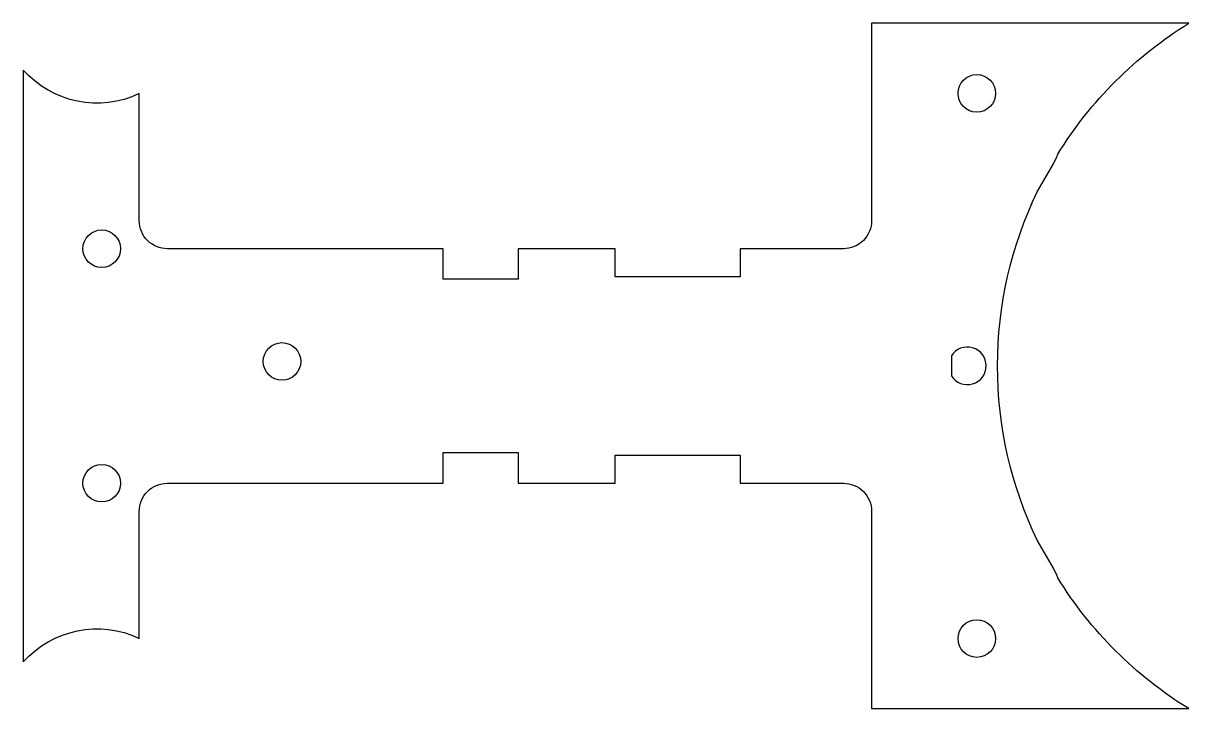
# Model space of a CAD drawing. Header units: millimetres. Extents: x -103 to 21, y 2 to 75.
import ezdxf

# ---------------------------------------------------------------- set-up
doc = ezdxf.new("R2010")
doc.units = ezdxf.units.MM
doc.layers.get('0').update_dxf_attribs({"linetype": 'CONTINUOUS'})

msp = doc.modelspace()

# ---------------------------------------------------------------- linework, layer by layer
for points in [[(21.28, 74.52), (-12.49, 74.52), (-12.49, 53.52, -0.414214), (-15.49, 50.52), (-26.49, 50.52), (-26.49, 47.52), (-39.79, 47.52), (-39.79, 50.52), (-50.14, 50.52), (-50.14, 47.27), (-58.14, 47.27), (-58.14, 50.52), (-87.49, 50.52, -0.414214), (-90.49, 53.52), (-90.49, 67.03, -0.333505), (-102.84, 69.54), (-102.84, 6.53, -0.333505), (-90.49, 9.04), (-90.49, 22.56, -0.414214), (-87.49, 25.56), (-58.14, 25.56), (-58.14, 28.81), (-50.14, 28.81), (-50.14, 25.56), (-39.79, 25.56), (-39.79, 28.56), (-26.49, 28.56), (-26.49, 25.56), (-15.49, 25.56, -0.414214), (-12.49, 22.56), (-12.49, 1.56), (21.28, 1.56, -0.116452), (7.33, 15.49, 0.046516), (6.87, 16.51), (5.15, 19.48, -0.112316), (0.92, 38.04, -0.112316), (5.15, 56.59), (6.87, 59.57, 0.046516), (7.33, 60.58, -0.116452)], [(-3.99, 37, 3.511884), (-3.99, 39.11)]]:
    msp.add_lwpolyline(points, format="xyb", close=True)
for centre in [(-1.29, 67.06), (-94.49, 50.52), (-75.29, 38.52), (-94.49, 25.56), (-1.29, 9.02)]:
    msp.add_circle(centre, 2)

doc.saveas('drawing.dxf')
